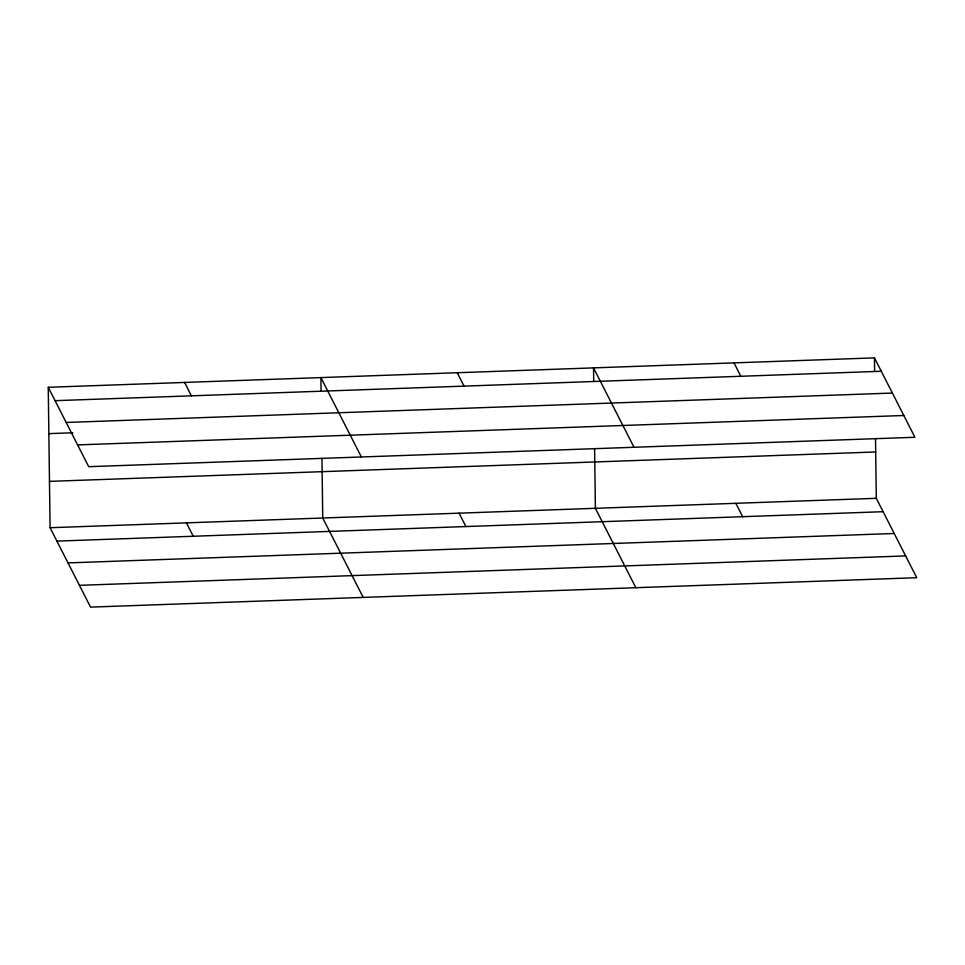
<?xml version="1.0" encoding="UTF-8"?>
<svg xmlns="http://www.w3.org/2000/svg" width="965" height="965" viewBox="0 0 965 965"><rect width="100%" height="100%" fill="white"/><g stroke="black" fill="none" stroke-linecap="round" stroke-linejoin="round"><path stroke-width="1.45" d="M48.25 387.291L874.459 357.882L914.917 437.278L88.708 466.686L48.25 387.291L50.084 527.722L90.541 607.118L916.75 577.709L876.292 498.314L875.52 438.544M55.077 400.68L881.286 371.272M66.175 422.465L892.384 393.057M48.853 433.635L72.821 432.778M77.61 444.901L903.819 415.493M49.48 481.378L875.689 451.97M50.084 527.722L876.292 498.314M56.911 541.112L883.12 511.703M68.008 562.897L894.217 533.488M79.444 585.333L905.653 555.924M734.003 362.888L740.831 376.278M735.837 503.308L742.664 516.709M634.005 447.278L593.547 367.882L593.728 381.332M635.839 587.709L595.381 508.314L594.609 448.544M457.229 372.731L464.044 386.133M459.063 513.163L465.89 526.552M361.356 456.976L320.899 377.592L321.08 391.042M363.19 597.407L322.732 518.012L321.96 458.242M184.58 382.442L191.396 395.831M186.414 522.873L193.241 536.263M874.459 357.882L874.64 371.332"/></g></svg>
